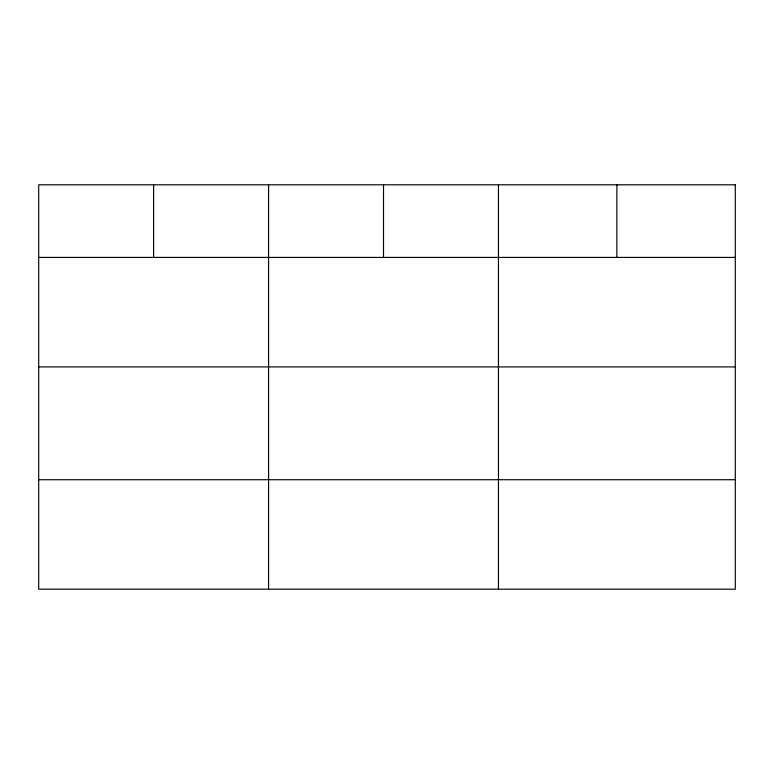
<?xml version="1.0" encoding="UTF-8"?>
<svg xmlns="http://www.w3.org/2000/svg" width="774" height="774" viewBox="0 0 774 774"><rect width="100%" height="100%" fill="white"/><g stroke="black" fill="none" stroke-linecap="round" stroke-linejoin="round"><path stroke-width="1.16" d="M38.7 257.423L735.3 257.423M38.7 366.905L735.3 366.905M38.7 479.716L735.3 479.716M616.878 184.802L616.878 257.423M498.456 184.802L498.456 589.198M383.517 184.802L383.517 257.423M268.578 184.802L268.578 589.198M153.639 184.802L153.639 257.423M735.3 184.802L38.7 184.802L38.7 589.198L735.3 589.198L735.3 184.802"/></g></svg>
